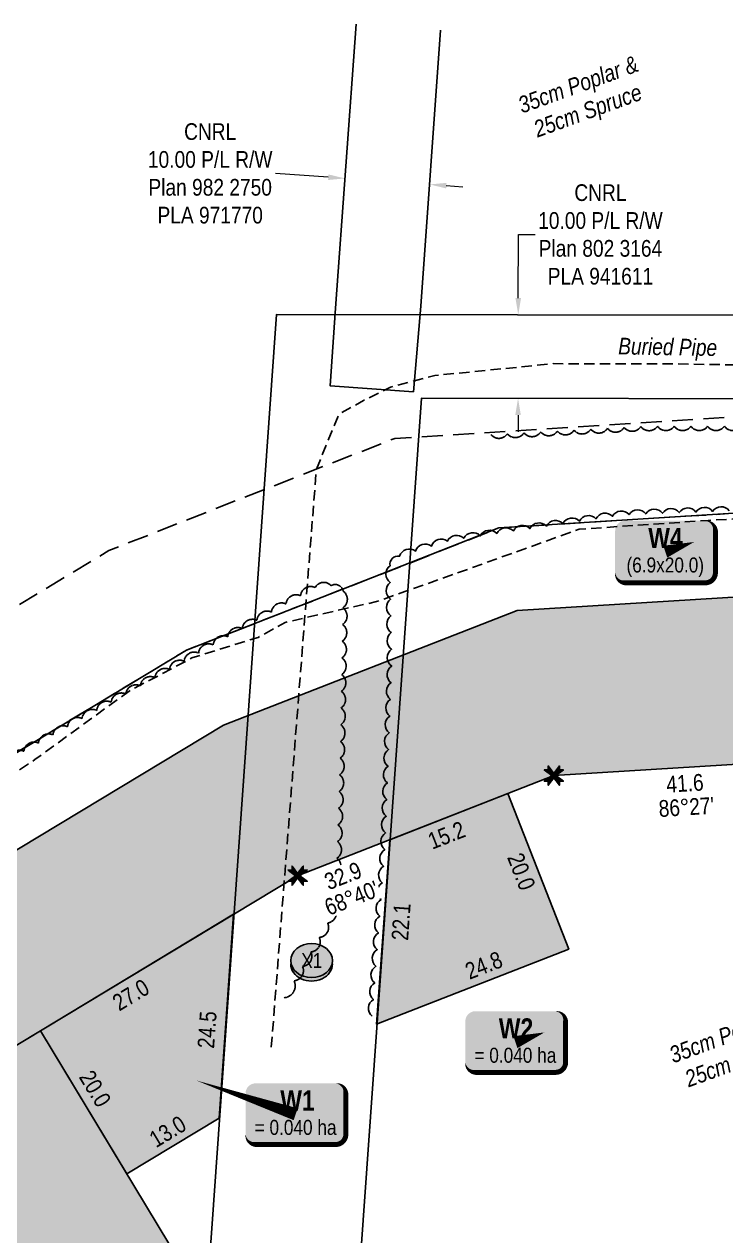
# Model space of a CAD drawing. Extents: x 487965 to 496519, y 6039746 to 6047500.
# Drawn here: x 489907 to 490327, y 6040726 to 6041451 of the extents above; entities that cross this region are included whole.
import ezdxf
from ezdxf.enums import TextEntityAlignment as Align

# ---------------------------------------------------------------- set-up
doc = ezdxf.new("R2010")
doc.units = 0
doc.header["$LTSCALE"] = 5
doc.header["$PDSIZE"] = 0.5
for name, pattern in [('0', [1, 1, 0]), ('foc-ACCESSROAD', [3.75, 2.5, -1.25]), ('UG_PIPE', [1.875, 1.25, -0.625])]:
    doc.linetypes.add(name, pattern=pattern)
doc.layers.get('Defpoints').update_dxf_attribs({"color": 9})
for name, color, linetype in [('AS-PIPE-UG', 44, 'UG_PIPE'), ('AS-PIPE-UG-T', 44, 'Continuous'), ('C-AR', 13, 'foc-ACCESSROAD'), ('F-RW', 190, 'Continuous'), ('L-BD1', 253, 'Continuous'), ('L-MON', 1, 'Continuous'), ('P-CROSSINGS', 250, 'Continuous'), ('P-PROPOSED', 10, 'Continuous'), ('P-PROPOSED-H', 21, 'Continuous'), ('P-TEMP-BLOCKS', 250, 'Continuous'), ('P-TEMP-H', 41, 'Continuous'), ('P-TEMP_LOG DECK', 46, 'Continuous'), ('P-TEMP_WORKSPACE', 46, 'Continuous'), ('T-BUSH', 110, '0'), ('T-BUSH-T', 110, 'Continuous')]:
    doc.layers.add(name, color=color, linetype=linetype)
doc.layers.add('F-RW-T', color=190, linetype='Continuous', lineweight=9)
doc.layers.add('P-TEMP-T', color=46, linetype='Continuous', lineweight=18)
doc.styles.add('80', font='ARIALN.TTF', dxfattribs={"height": 10})
doc.styles.add('80CG', font='ARIALN.TTF', dxfattribs={"height": 10})
doc.styles.add('80L', font='ARIALN.TTF', dxfattribs={"height": 10})
doc.styles.add('BOLD', font='ARIALNB.TTF')
doc.styles.add('Crossing', font='ARIALN.TTF', dxfattribs={"height": 10})
doc.dimstyles.new('Compass 5 000', dxfattribs={"dimscale": 5, "dimtxt": 9, "dimasz": 2, "dimexe": 0.2, "dimexo": 0.0625, "dimgap": 0.5, "dimtad": 0, "dimtih": 1, "dimtoh": 1, "dimzin": 0, "dimdsep": 46, "dimtxsty": '80CG', "dimcen": 0.1, "dimse1": 1, "dimse2": 1, "dimclrd": 256, "dimclrt": 256, "dimaunit": 1, "dimadec": 4, "dimazin": 0, "dimtfac": 0.06, "dimtofl": 0, "dimtmove": 0, "dimatfit": 1, "dimfxl": 0.2, "dimtolj": 1, "dimtzin": 0, "dimlwd": -1, "dimarcsym": 0})

# ---------------------------------------------------------------- blocks, each defined once
blk = doc.blocks.new('*D66')
at = {"layer": 'Defpoints', "color": 0, "transparency": 16777216}
for p in [(490202.58, 6041276.71), (490384.79, 6041276.39), (490384.7, 6041226.42)]:
    blk.add_point(p, dxfattribs=at)
at = {"layer": 'F-RW-T', "transparency": 16777216}
for p, q in [((490202.6, 6041286.71), (490202.66, 6041324.78)), ((490202.66, 6041324.78), (490212.66, 6041324.78)), ((490202.47, 6041216.74), (490202.46, 6041206.74))]:
    blk.add_line(p, q, dxfattribs=at)
for points in [[(490200.93, 6041286.71), (490204.26, 6041286.71), (490202.58, 6041276.71)], [(490200.81, 6041216.74), (490204.14, 6041216.73), (490202.49, 6041226.74)]]:
    blk.add_solid(points, dxfattribs=at)
at = {"layer": 'F-RW-T', "transparency": 16777216, "insert": (490251.75, 6041324.78), "char_height": 10, "attachment_point": 5, "style": '80CG'}
blk.add_mtext('\\A1;CNRL\\P10.00 P/L R/W\\PPlan 802 3164\\PPLA 941611', dxfattribs=at)
blk = doc.blocks.new('*D75')
at = {"layer": 'Defpoints', "color": 0, "linetype": 'Continuous', "transparency": 16777216}
for p in [(490100.78, 6041384.11), (490151.43, 6041380.5), (490149.59, 6041354.75)]:
    blk.add_point(p, dxfattribs=at)
at = {"layer": 'F-RW-T', "transparency": 16777216}
for p, q in [((490088.97, 6041359.07), (490057.4, 6041361.32)), ((490159.57, 6041354.04), (490169.54, 6041353.33))]:
    blk.add_line(p, q, dxfattribs=at)
at = {"layer": 'F-RW-T', "linetype": 'Continuous', "transparency": 16777216}
for points in [[(490089.09, 6041360.74), (490088.85, 6041357.41), (490098.94, 6041358.36)], [(490159.69, 6041355.7), (490159.45, 6041352.38), (490149.59, 6041354.75)]]:
    blk.add_solid(points, dxfattribs=at)
at = {"layer": 'F-RW-T', "linetype": 'Continuous', "transparency": 16777216, "insert": (490018.31, 6041361.32), "char_height": 10, "attachment_point": 5, "style": '80CG'}
blk.add_mtext('\\A1;CNRL\\P10.00 P/L R/W\\PPlan 982 2750\\PPLA 971770', dxfattribs=at)
blk = doc.blocks.new('TEMP')
h = blk.add_hatch(color=255)
h.dxf.hatch_style = 1
h.paths.add_polyline_path([(0, 0.25), (-0.67, 1.15), (-0.67, 0.67), (-1.15, 0.67), (-0.25, 0), (-1.15, -0.67), (-0.67, -0.67), (-0.67, -1.15), (0, -0.25), (0.67, -1.15), (0.67, -0.67), (1.15, -0.67), (0.25, 0), (1.15, 0.67), (0.67, 0.67), (0.67, 1.15)])
h.paths.add_polyline_path([(0.57, 0.85), (0.57, 0.57), (0.85, 0.57), (0.08, 0), (0.85, -0.57), (0.57, -0.57), (0.57, -0.85), (0, -0.08), (-0.57, -0.85), (-0.57, -0.57), (-0.85, -0.57), (-0.08, 0), (-0.85, 0.57), (-0.57, 0.57), (-0.57, 0.85), (0, 0.08)], flags=16)
h = blk.add_hatch(color=1)
h.dxf.hatch_style = 1
h.paths.add_polyline_path([(0, 0.08), (-0.57, 0.85), (-0.57, 0.57), (-0.85, 0.57), (-0.08, 0), (-0.85, -0.57), (-0.57, -0.57), (-0.57, -0.85), (0, -0.08), (0.57, -0.85), (0.57, -0.57), (0.85, -0.57), (0.08, 0), (0.85, 0.57), (0.57, 0.57), (0.57, 0.85)])
at = {"color": 1}
for p, q in [((-0.08, 0), (0.08, 0)), ((0, 0.08), (0, -0.08))]:
    blk.add_line(p, q, dxfattribs=at)
at = {"color": 255, "flags": 128}
blk.add_lwpolyline([(-0.25, 0), (-1.15, 0.67), (-0.67, 0.67), (-0.67, 1.15), (0, 0.25), (0.67, 1.15), (0.67, 0.67), (1.15, 0.67), (0.25, 0), (1.15, -0.67), (0.67, -0.67), (0.67, -1.15), (0, -0.25), (-0.67, -1.15), (-0.67, -0.67), (-1.15, -0.67)], close=True, dxfattribs=at)
at = {"color": 1, "flags": 128}
blk.add_lwpolyline([(-0.08, 0), (-0.85, 0.57), (-0.57, 0.57), (-0.57, 0.85), (0, 0.08), (0.57, 0.85), (0.57, 0.57), (0.85, 0.57), (0.08, 0), (0.85, -0.57), (0.57, -0.57), (0.57, -0.85), (0, -0.08), (-0.57, -0.85), (-0.57, -0.57), (-0.85, -0.57)], close=True, dxfattribs=at)
blk = doc.blocks.new('*U117')
at = {"true_color": 0xff8aff}
h = blk.add_hatch(color=211, dxfattribs=at)
edge = h.paths.add_edge_path()
edge.add_line((-24, -18.09), (24, -18.09))
edge.add_arc((24, -12.09), 6, 270, 360)
edge.add_line((30, -12.09), (30, 12.5))
edge.add_arc((24, 12.5), 6, 0, 90)
edge.add_line((24, 18.5), (-24, 18.5))
edge.add_arc((-24, 12.5), 6, 90, 180)
edge.add_line((-30, 12.5), (-30, -12.09))
edge.add_arc((-24, -12.09), 6, 180, 270)
at = {"flags": 128}
blk.add_lwpolyline([(-59.61, 20.26, 0, 7.5, 0), (0, 0, 0, 0, 0)], format="xyseb", dxfattribs=at)
at = {"color": 250, "flags": 128}
blk.add_lwpolyline([(-24, -18.09, 3, 3, 0), (24, -18.09, 3, 3, 0.414214), (30, -12.09, 3, 3, 0), (30, 12.5, 3, 0, 0.414214), (24, 18.5, 0, 0, 0), (-24, 18.5, 0, 0, 0.414214), (-30, 12.5, 0, 0, 0), (-30, -12.09, 0, 3, 0.414214)], format="xyseb", close=True, dxfattribs=at)
at = {"color": 250}
for tag, p, height, style in [('TEMP_AREA_W1_001', (-9.21, 2.24), 12, 'BOLD'), ('ENTER_TEXT_001', (-30.66, -12.47), 9, '80')]:
    blk.add_attdef(tag, p, '', height=height, dxfattribs=dict(at, style=style))
blk = doc.blocks.new('*U116')
at = {"true_color": 0xff8aff}
h = blk.add_hatch(color=211, dxfattribs=at)
edge = h.paths.add_edge_path()
edge.add_line((-24, -18.09), (24, -18.09))
edge.add_arc((24, -12.09), 6, 270, 360)
edge.add_line((30, -12.09), (30, 12.5))
edge.add_arc((24, 12.5), 6, 0, 90)
edge.add_line((24, 18.5), (-24, 18.5))
edge.add_arc((-24, 12.5), 6, 90, 180)
edge.add_line((-30, 12.5), (-30, -12.09))
edge.add_arc((-24, -12.09), 6, 180, 270)
at = {"color": 250, "flags": 128}
blk.add_lwpolyline([(-24, -18.09, 3, 3, 0), (24, -18.09, 3, 3, 0.414214), (30, -12.09, 3, 3, 0), (30, 12.5, 3, 0, 0.414214), (24, 18.5, 0, 0, 0), (-24, 18.5, 0, 0, 0.414214), (-30, 12.5, 0, 0, 0), (-30, -12.09, 0, 3, 0.414214)], format="xyseb", close=True, dxfattribs=at)
at = {"flags": 128}
blk.add_lwpolyline([(17.32, 5.81, 0, 7.5, 0), (0, 0, 0, 0, 0)], format="xyseb", dxfattribs=at)
at = {"color": 250}
for tag, p, height, style in [('TEMP_AREA_W1_001', (-9.21, 2.24), 12, 'BOLD'), ('ENTER_TEXT_001', (-30.66, -12.47), 9, '80')]:
    blk.add_attdef(tag, p, '', height=height, dxfattribs=dict(at, style=style))
blk = doc.blocks.new('*U129')
at = {"true_color": 0xff8aff}
h = blk.add_hatch(color=211, dxfattribs=at)
edge = h.paths.add_edge_path()
edge.add_line((-24, -18.65), (24, -18.65))
edge.add_arc((24, -12.65), 6, 270, 360)
edge.add_line((30, -12.65), (30, 12.5))
edge.add_arc((24, 12.5), 6, 0, 90)
edge.add_line((24, 18.5), (-24, 18.5))
edge.add_arc((-24, 12.5), 6, 90, 180)
edge.add_line((-30, 12.5), (-30, -12.65))
edge.add_arc((-24, -12.65), 6, 180, 270)
at = {"color": 250, "flags": 128}
blk.add_lwpolyline([(-24, -18.65, 3, 3, 0), (24, -18.65, 3, 3, 0.414214), (30, -12.65, 3, 3, 0), (30, 12.5, 3, 0, 0.414214), (24, 18.5, 0, 0, 0), (-24, 18.5, 0, 0, 0.414214), (-30, 12.5, 0, 0, 0), (-30, -12.65, 0, 3, 0.414214)], format="xyseb", close=True, dxfattribs=at)
at = {"flags": 128}
blk.add_lwpolyline([(17.32, 5.81, 0, 7.5, 0), (0, 0, 0, 0, 0)], format="xyseb", dxfattribs=at)
at = {"color": 250}
for tag, p, height, style in [('TEMP_AREA_W1_001', (-9.21, 2.24), 12, 'BOLD'), ('ENTER_TEXT_001', (-30.66, -12.47), 9, '80')]:
    blk.add_attdef(tag, p, '', height=height, dxfattribs=dict(at, style=style))
blk = doc.blocks.new('xing2')
h = blk.add_hatch(color=50)
h.dxf.hatch_style = 1
edge = h.paths.add_edge_path()
edge.add_ellipse((0, 0), major_axis=(-12.5, 0), ratio=0.816297, start_angle=0, end_angle=360)
h = blk.add_hatch(color=250)
h.dxf.hatch_style = 1
edge = h.paths.add_edge_path()
edge.add_ellipse((0, -2.05), major_axis=(-12.5, 0), ratio=0.816297, start_angle=0, end_angle=180)
edge.add_line((12.5, -2.05), (12.5, 0))
edge.add_ellipse((0, 0), major_axis=(-12.5, 0), ratio=0.816297, start_angle=0, end_angle=180, ccw=False)
edge.add_line((-12.5, 0), (-12.5, -2.05))
at = {"color": 250}
blk.add_ellipse((0, 0), major_axis=(-12.5, 0), ratio=0.816297, dxfattribs=at)
blk.add_ellipse((0, -2.05), major_axis=(-12.5, 0), ratio=0.816297, start_param=0, end_param=3.141593, dxfattribs=at)
at = {"color": 250, "style": 'Crossing'}
blk.add_attdef('CROSSING', text='', height=9, dxfattribs=at).set_placement((0.09, 0.02), align=Align.MIDDLE_CENTER)
at = {"color": 250, "style": 'Crossing', "flags": 1}
for tag, p in [('OWNER', (0.09, -12.49)), ('DESCRIPTION', (0.09, -25.77)), ('LOCATION', (0.09, -39.3)), ('DWG_REF', (0.09, -52.84))]:
    blk.add_attdef(tag, text='', height=9, dxfattribs=at).set_placement(p, align=Align.MIDDLE_CENTER)

msp = doc.modelspace()

# ---------------------------------------------------------------- hatches: boundary and pattern name
at = {"layer": 'P-PROPOSED-H'}
h = msp.add_hatch(color=256, dxfattribs=at)
h.dxf.hatch_style = 1
h.paths.add_polyline_path([(491402.318, 6041275.019), (490531.57, 6041276.247), (490531.208, 6041020.104), (490223.912, 6041001.036), (490070.629, 6040941.149), (489428.582, 6040553.853), (489521.508, 6040399.804), (489435.925, 6040348.179), (489291.374, 6040587.811), (490026.353, 6041031.165), (490202.016, 6041099.817), (490431.393, 6041114.05), (490431.763, 6041376.336), (491402.458, 6041374.967)])
at = {"layer": 'P-TEMP-H'}
h = msp.add_hatch(color=256, dxfattribs=at)
h.dxf.hatch_style = 1
h.paths.add_polyline_path([(490125.692, 6040962.662), (490117.831, 6040852.286), (490232.816, 6040897.209), (490196.444, 6040990.304)])
h = msp.add_hatch(color=256, dxfattribs=at)
h.dxf.hatch_style = 1
h.paths.add_polyline_path([(489968.422, 6040762.772), (490023.647, 6040796.085), (490032.333, 6040918.049), (489916.797, 6040848.355)])
h = msp.add_hatch(color=256, dxfattribs=at)
h.dxf.hatch_style = 1
h.paths.add_polyline_path([(489916.797, 6040848.355), (489994.235, 6040719.981), (489737.486, 6040565.105), (489660.048, 6040693.479)])

# ---------------------------------------------------------------- linework, layer by layer
at = {"layer": 'AS-PIPE-UG', "flags": 128}
for points in [[(490054.886, 6040838.518), (490081.813, 6041184.285), (490095.303, 6041217.255), (490110.028, 6041225.465), (490126.253, 6041233.52), (490152.743, 6041240.44), (490223.493, 6041247.515), (490292.748, 6041247.45), (490337.738, 6041246.71), (490396.548, 6041247.345), (490465.998, 6041245.465), (490515.138, 6041242.465), (490586.743, 6041242.51), (490643.803, 6041243.275), (490696.313, 6041245.195), (490778.138, 6041244.245), (490846.293, 6041245.515), (490970.168, 6041242.165), (491121.543, 6041243.86), (491271.598, 6041249.46), (491402.271, 6041241.713)], [(491073.923, 6040956.225), (491070.748, 6040954.52), (491063.288, 6040948.54), (491030.673, 6040926.08), (491006.573, 6040909.48), (490972.693, 6040885.68), (490949.983, 6040873.74), (490895.918, 6040863.84), (490841.408, 6040857.895), (490798.618, 6040859.19), (490749.478, 6040869.085), (490716.438, 6040878.35), (490690.453, 6040887.855), (490665.083, 6040912.545), (490642.538, 6040939.175), (490607.818, 6040987.275), (490585.268, 6041020), (490562.348, 6041053.61), (490534.663, 6041090.115), (490519.453, 6041114.49), (490482.408, 6041135.6), (490459.218, 6041145.37), (490407.533, 6041158.71), (490316.243, 6041153.735), (490238.958, 6041148.43), (490164.118, 6041121.535), (490117.803, 6041105.145), (490063.153, 6041092.725), (490047.008, 6041083.745), (490007.423, 6041071.45), (489969.898, 6041051.615), (489913.453, 6041010.6), (489770.913, 6040916.745), (489627.798, 6040826.905), (489514.763, 6040757.86), (489398.603, 6040688.05), (489264.643, 6040607.375), (489205.929, 6040571.539)]]:
    msp.add_lwpolyline(points, dxfattribs=at)
at = {"layer": 'C-AR', "flags": 128}
msp.add_lwpolyline([(489196.516, 6040587.093), (489283.915, 6040641.512), (490004.215, 6041076.174), (490115.435, 6041119.497), (490191.053, 6041149.202), (490328.269, 6041157.8), (490381.239, 6041161.119), (490431.464, 6041164.266), (490591.132, 6041140.709), (490591.082, 6041201.754), (490435.266, 6041222.329), (490142.962, 6041203.704), (490128.698, 6041202.795), (489957.717, 6041135.669), (489156.957, 6040652.741)], dxfattribs=at)
at = {"layer": 'F-RW'}
msp.add_lwpolyline([(490156.17, 6041446.977), (490144.403, 6041281.941), (490139.844, 6041230.751), (490089.999, 6041234.341), (490093.341, 6041280.752), (490105.567, 6041450.619)], dxfattribs=at)
at = {"layer": 'F-RW', "flags": 128}
for points in [[(491402.318, 6041275.019), (491299.988, 6041275.164), (490490.59, 6041276.305), (490057.893, 6041276.915), (490002.116, 6040487.78)], [(490092.242, 6040487.78), (490144.66, 6041226.819), (490640.441, 6041226.12), (490864.364, 6041225.804), (490864.016, 6041054.253), (490913.976, 6041054.152), (490914.325, 6041225.733), (491200.104, 6041225.33), (491402.247, 6041225.045)], [(489196.516, 6040587.093), (489283.915, 6040641.512), (490004.215, 6041076.174), (490115.435, 6041119.497), (490191.053, 6041149.202), (490328.269, 6041157.8), (490381.239, 6041161.119), (490486.165, 6041167.694), (490598.179, 6041093.894), (490655.278, 6040967.16), (490766.423, 6040891.451), (490981.761, 6040898.445), (491112.829, 6040987.196), (491154.859, 6040925.127), (491005.608, 6040824.04), (490744.308, 6040815.65), (490595.738, 6040916.9), (490538.821, 6041041.675), (490431.393, 6041114.05), (490202.016, 6041099.817), (490026.353, 6041031.165), (489291.374, 6040587.811), (489222.142, 6040544.655)], [(489222.142, 6040544.655), (489291.374, 6040587.811), (490026.353, 6041031.165), (490202.016, 6041099.817), (490431.393, 6041114.05), (490591.22, 6041091.313), (490750.985, 6041070.053), (490910.608, 6041048.585), (490917.135, 6041098.034), (490757.575, 6041119.577), (490590.656, 6041140.77), (490431.464, 6041164.266), (490381.239, 6041161.119), (490328.269, 6041157.8), (490191.053, 6041149.202), (490115.435, 6041119.497), (490004.215, 6041076.174), (489283.915, 6040641.512), (489196.516, 6040587.093)]]:
    msp.add_lwpolyline(points, dxfattribs=at)
at = {"layer": 'P-PROPOSED', "flags": 128}
msp.add_lwpolyline([(491402.318, 6041275.019), (490531.57, 6041276.247), (490531.208, 6041020.104), (490223.912, 6041001.036), (490070.629, 6040941.149), (489428.582, 6040553.853), (489521.508, 6040399.804), (489435.925, 6040348.179), (489291.374, 6040587.811), (490026.353, 6041031.165), (490202.016, 6041099.817), (490431.393, 6041114.05), (490431.763, 6041376.336), (491402.458, 6041374.967)], dxfattribs=at)
at = {"layer": 'P-TEMP_LOG DECK'}
msp.add_lwpolyline([(489916.797, 6040848.355), (489994.235, 6040719.981), (489737.486, 6040565.105), (489660.048, 6040693.479)], close=True, dxfattribs=at)
at = {"layer": 'P-TEMP_WORKSPACE', "flags": 128}
msp.add_lwpolyline([(490125.692, 6040962.662), (490117.831, 6040852.286), (490232.816, 6040897.209), (490196.444, 6040990.304), (490125.692, 6040962.662)], dxfattribs=at)
msp.add_lwpolyline([(489968.422, 6040762.772), (490023.647, 6040796.085), (490032.333, 6040918.049), (489916.797, 6040848.355)], close=True, dxfattribs=at)
at = {"layer": 'T-BUSH', "flags": 128}
for points in [[(491402.231, 6041213.617, -0.1802019), (491398.751, 6041216.072, -0.5205671), (491388.756, 6041216.182, -0.5205671), (491378.762, 6041216.252, -0.5205671), (491368.768, 6041216.12, -0.5205671), (491358.774, 6041215.989, -0.5205671), (491348.781, 6041215.857, -0.5205671), (491338.787, 6041215.725, -0.5205671), (491328.793, 6041215.593, -0.5205671), (491318.799, 6041215.461, -0.5205671), (491308.805, 6041215.329, -0.5205671), (491298.811, 6041215.197, -0.5205671), (491288.817, 6041215.065, -0.5205671), (491278.824, 6041215.014, -0.5205671), (491268.833, 6041215.294, -0.5205671), (491258.842, 6041215.573, -0.5205671), (491248.851, 6041215.853, -0.5205671), (491238.86, 6041216.132, -0.5205671), (491228.869, 6041216.411, -0.5205671), (491218.878, 6041216.691, -0.5205671), (491208.888, 6041216.97, -0.5205671), (491198.897, 6041217.25, -0.5205671), (491191.288, 6041223.516, -0.5205671), (491183.836, 6041230.176, -0.5205671), (491176.384, 6041236.837, -0.5205671), (491168.932, 6041243.498, -0.5205671), (491161.481, 6041250.159, -0.5205671), (491154.029, 6041256.82, -0.5205671), (491146.577, 6041263.481, -0.5205671), (491139.125, 6041270.141, -0.5205671), (491131.673, 6041276.802, -0.5205671), (491124.222, 6041283.463, -0.5205671), (491116.77, 6041290.124, -0.5205671), (491109.318, 6041296.785, -0.5205671), (491101.866, 6041303.445, -0.5205671), (491094.414, 6041310.106, -0.5205671), (491086.963, 6041316.767, -0.5205671), (491078.687, 6041321.359, -0.5205671), (491068.696, 6041321.644, -0.5205671), (491058.705, 6041321.929, -0.5205671), (491048.715, 6041322.214, -0.5205671), (491042.158, 6041315.029, -0.5205671), (491035.869, 6041307.261, -0.5205671), (491029.581, 6041299.492, -0.5205671), (491029.476, 6041290.082, -0.5205671), (491031.082, 6041280.217, -0.5205671), (491032.688, 6041270.352, -0.5205671), (491034.294, 6041260.487, -0.5205671), (491035.9, 6041250.622, -0.5205671), (491037.506, 6041240.757, -0.5205671), (491039.112, 6041230.892, -0.5205671), (491035.184, 6041226.16, -0.5205671), (491025.226, 6041227.018, -0.5205671), (491015.269, 6041227.877, -0.5205671), (491005.311, 6041228.736, -0.5205671), (490995.353, 6041229.595, -0.5205671), (490985.395, 6041230.453, -0.5205671), (490975.437, 6041231.312, -0.5205671), (490965.48, 6041232.171, -0.5205671), (490955.522, 6041233.029, -0.5205671), (490945.564, 6041233.888, -0.5205671), (490935.606, 6041234.747, -0.5205671), (490925.884, 6041236.074, -0.5205671), (490919.253, 6041243.553, -0.5205671), (490912.623, 6041251.032, -0.5205671), (490905.992, 6041258.511, -0.5205671), (490900.052, 6041266.391, -0.5205671), (490896.837, 6041275.854, -0.5205671), (490893.621, 6041285.318, -0.5205671), (490890.281, 6041294.631, -0.5205671), (490880.39, 6041296.066, -0.5205671), (490870.499, 6041297.502, -0.5205671), (490860.608, 6041298.938, -0.5205671), (490856.583, 6041306.996, -0.5205671), (490853.963, 6041316.642, -0.5205671), (490851.344, 6041326.287, -0.5205671), (490848.809, 6041335.955, -0.5205671), (490846.349, 6041345.642, -0.5205671), (490843.889, 6041355.33, -0.5205671), (490840.002, 6041362.842, -0.5205671), (490830.137, 6041361.239, -0.5205671), (490820.272, 6041359.636, -0.5205671), (490810.406, 6041358.033, -0.5205671), (490800.541, 6041356.43, -0.5205671), (490790.675, 6041354.827, -0.5205671), (490780.81, 6041353.224, -0.5205671), (490770.945, 6041351.621, -0.5205671), (490761.079, 6041350.018, -0.5205671), (490751.214, 6041348.415, -0.5205671), (490741.348, 6041346.812, -0.5205671), (490731.483, 6041345.209, -0.5205671), (490722.788, 6041341.093, -0.5205671), (490715.214, 6041334.571, -0.5205671), (490707.641, 6041328.049, -0.5205671), (490705.843, 6041318.889, -0.5205671), (490705.872, 6041308.894, -0.5205671), (490705.901, 6041298.9, -0.5205671), (490702.2, 6041290.576, -0.5205671), (490694.721, 6041283.946, -0.5205671), (490687.243, 6041277.315, -0.5205671), (490679.764, 6041270.684, -0.5205671), (490672.286, 6041264.053, -0.5205671), (490664.807, 6041257.423, -0.5205671), (490657.329, 6041250.792, -0.5205671), (490649.349, 6041244.989, -0.5205671), (490640.004, 6041241.446, -0.5205671), (490630.658, 6041237.903, -0.5205671), (490621.312, 6041234.359, -0.5205671), (490611.967, 6041230.816, -0.5205671), (490602.621, 6041227.273, -0.5205671), (490593.275, 6041223.73, -0.5205671), (490583.93, 6041220.187, -0.5205671), (490574.584, 6041216.644, -0.5205671), (490565.238, 6041213.101, -0.5205671), (490555.77, 6041210.228, -0.5205671), (490545.775, 6041210.223, -0.5205671), (490535.78, 6041210.218, -0.5205671), (490525.785, 6041210.213, -0.5205671), (490515.79, 6041210.208, -0.5205671), (490505.796, 6041210.203, -0.5205671), (490495.801, 6041210.199, -0.5205671), (490485.806, 6041210.194, -0.5205671), (490475.811, 6041210.189, -0.5205671), (490465.816, 6041210.184, -0.5205671), (490455.822, 6041210.179, -0.5205671), (490445.827, 6041210.174, -0.5205671), (490435.832, 6041210.17, -0.5205671), (490425.837, 6041210.165, -0.5205671), (490415.842, 6041210.16, -0.5205671), (490405.848, 6041210.155, -0.5205671), (490395.853, 6041210.15, -0.5205671), (490385.858, 6041210.145, -0.5205671), (490375.863, 6041210.141, -0.5205671), (490365.869, 6041210.136, -0.5205671), (490355.874, 6041210.131, -0.5205671), (490345.879, 6041210.126, -0.5205671), (490335.884, 6041210.121, -0.5205671), (490325.889, 6041210.116, -0.5205671), (490315.895, 6041210.112, -0.5205671), (490305.9, 6041210.107, -0.5205671), (490295.905, 6041210.102, -0.5205671), (490285.91, 6041210.097, -0.5205671), (490275.92, 6041209.908, -0.5205671), (490265.94, 6041209.371, -0.5205671), (490255.96, 6041208.834, -0.5205671), (490245.979, 6041208.297, -0.5205671), (490235.999, 6041207.76, -0.5205671), (490226.019, 6041207.224, -0.5205671), (490216.038, 6041206.687, -0.5205671), (490206.058, 6041206.15, -0.5205671), (490196.078, 6041205.613, -0.5205671), (490186.347, 6041205.09)], [(489194.105, 6040591.118, -0.5205671), (489202.687, 6040596.241, -0.5205671), (489211.269, 6040601.365, -0.5205671), (489219.85, 6040606.489, -0.5205671), (489228.432, 6040611.612, -0.5205671), (489237.013, 6040616.736, -0.5205671), (489245.595, 6040621.859, -0.5205671), (489254.177, 6040626.983, -0.5205671), (489262.758, 6040632.107, -0.5205671), (489271.34, 6040637.23, -0.5205671), (489279.922, 6040642.354, -0.5205671), (489288.503, 6040647.478, -0.5205671), (489297.085, 6040652.601, -0.5205671), (489305.666, 6040657.725, -0.5205671), (489314.248, 6040662.849, -0.5205671), (489322.83, 6040667.972, -0.5205671), (489331.411, 6040673.096, -0.5205671), (489339.993, 6040678.22, -0.5205671), (489348.574, 6040683.343, -0.5205671), (489357.156, 6040688.467, -0.5205671), (489365.738, 6040693.591, -0.5205671), (489374.319, 6040698.714, -0.5205671), (489382.901, 6040703.838, -0.5205671), (489391.482, 6040708.962, -0.5205671), (489400.064, 6040714.085, -0.5205671), (489408.646, 6040719.209, -0.5205671), (489417.227, 6040724.332, -0.5205671), (489425.809, 6040729.456, -0.5205671), (489434.39, 6040734.58, -0.5205671), (489442.972, 6040739.703, -0.5205671), (489451.554, 6040744.827, -0.5205671), (489460.135, 6040749.951, -0.5205671), (489468.717, 6040755.074, -0.5205671), (489477.299, 6040760.198, -0.5205671), (489485.88, 6040765.322, -0.5205671), (489494.462, 6040770.445, -0.5205671), (489503.043, 6040775.569, -0.5205671), (489511.625, 6040780.693, -0.5205671), (489520.207, 6040785.816, -0.5205671), (489528.788, 6040790.94, -0.5205671), (489537.37, 6040796.064, -0.5205671), (489545.951, 6040801.187, -0.5205671), (489554.533, 6040806.311, -0.5205671), (489563.115, 6040811.434, -0.5205671), (489571.696, 6040816.558, -0.5205671), (489580.278, 6040821.682, -0.5205671), (489588.859, 6040826.805, -0.5205671), (489597.441, 6040831.929, -0.5205671), (489606.023, 6040837.053, -0.5205671), (489614.604, 6040842.176, -0.5205671), (489623.186, 6040847.3, -0.5205671), (489631.768, 6040852.424, -0.5205671), (489640.349, 6040857.547, -0.5205671), (489648.931, 6040862.671, -0.5205671), (489657.512, 6040867.795, -0.5205671), (489666.094, 6040872.918, -0.5205671), (489674.676, 6040878.042, -0.5205671), (489683.257, 6040883.166, -0.5205671), (489691.839, 6040888.289, -0.5205671), (489700.42, 6040893.413, -0.5205671), (489709.002, 6040898.536, -0.5205671), (489717.584, 6040903.66, -0.5205671), (489726.165, 6040908.784, -0.5205671), (489734.747, 6040913.907, -0.5205671), (489743.328, 6040919.031, -0.5205671), (489751.91, 6040924.155, -0.5205671), (489760.492, 6040929.278, -0.5205671), (489769.073, 6040934.402, -0.5205671), (489777.655, 6040939.526, -0.5205671), (489786.236, 6040944.649, -0.5205671), (489794.818, 6040949.773, -0.5205671), (489803.4, 6040954.897, -0.5205671), (489811.981, 6040960.02, -0.5205671), (489820.563, 6040965.144, -0.5205671), (489829.145, 6040970.268, -0.5205671), (489837.726, 6040975.391, -0.5205671), (489846.308, 6040980.515, -0.5205671), (489854.889, 6040985.639, -0.5205671), (489863.471, 6040990.762, -0.5205671), (489872.053, 6040995.886, -0.5205671), (489880.707, 6041000.884, -0.5205671), (489889.419, 6041005.783, -0.5205671), (489898.131, 6041010.681, -0.5205671), (489906.843, 6041015.58, -0.5205671), (489915.555, 6041020.479, -0.5205671), (489924.267, 6041025.377, -0.5205671), (489932.979, 6041030.276, -0.5205671), (489941.691, 6041035.175, -0.5205671), (489950.403, 6041040.073, -0.5205671), (489959.115, 6041044.972, -0.5205671), (489967.827, 6041049.871, -0.5205671), (489976.539, 6041054.77, -0.5205671), (489985.251, 6041059.668, -0.5205671), (489993.963, 6041064.567, -0.5205671), (490002.675, 6041069.466, -0.5205671), (490011.387, 6041074.364, -0.5205671), (490020.099, 6041079.263, -0.5205671), (490028.811, 6041084.162, -0.5205671), (490037.523, 6041089.06, -0.5205671), (490046.235, 6041093.959, -0.5205671), (490054.947, 6041098.858, -0.5205671), (490063.659, 6041103.756, -0.5205671), (490072.371, 6041108.655, -0.5205671), (490081.082, 6041113.554, -0.5205671), (490090.623, 6041114.693, -0.5205671), (490097.852, 6041111.426, -0.5205671), (490097.674, 6041101.433, -0.5205671), (490097.496, 6041091.44, -0.5205671), (490097.318, 6041081.447, -0.5205671), (490097.14, 6041071.453, -0.5205671), (490096.962, 6041061.46, -0.5205671), (490096.784, 6041051.467, -0.5205671), (490096.606, 6041041.474, -0.5205671), (490096.429, 6041031.481, -0.5205671), (490096.251, 6041021.487, -0.5205671), (490096.042, 6041011.495, -0.5205671), (490095.72, 6041001.505, -0.5205671), (490095.397, 6040991.516, -0.5205671), (490095.074, 6040981.526, -0.5205671), (490094.751, 6040971.537, -0.5205671), (490094.429, 6040961.547, -0.5205671), (490094.106, 6040951.557, -0.5205671), (490093.783, 6040941.568, -0.5205671), (490093.461, 6040931.578, -0.5205671), (490093.138, 6040921.589, -0.5205671), (490088.591, 6040912.81, -0.5205671), (490083.572, 6040904.167, -0.5205671), (490078.552, 6040895.524, -0.5205671), (490073.533, 6040886.881, -0.5205671), (490068.513, 6040878.238, -0.5205671), (490062.635, 6040868.116, -0.5205671)]]:
    msp.add_lwpolyline(points, format="xyb", dxfattribs=at)
at = {"layer": 'T-BUSH', "linetype": 'Continuous', "flags": 128}
msp.add_lwpolyline([(490115.203, 6040857.074, -0.520567), (490115.959, 6040867.04, -0.5205671), (490116.715, 6040877.006, -0.5205671), (490117.471, 6040886.972, -0.5205671), (490118.227, 6040896.938, -0.5205671), (490118.983, 6040906.904, -0.5205671), (490119.739, 6040916.871, -0.5205671), (490120.495, 6040926.837, -0.5205671), (490121.251, 6040936.803, -0.5205671), (490122.007, 6040946.769, -0.5205671), (490122.763, 6040956.735, -0.5205671), (490123.227, 6040966.718, -0.5205671), (490123.594, 6040976.706, -0.5205671), (490123.96, 6040986.694, -0.5205671), (490124.327, 6040996.682, -0.5205671), (490124.693, 6041006.67, -0.5205671), (490125.06, 6041016.658, -0.5205671), (490125.426, 6041026.646, -0.5205671), (490125.793, 6041036.634, -0.5205671), (490126.159, 6041046.622, -0.5205671), (490126.526, 6041056.61, -0.5205671), (490126.892, 6041066.598, -0.5205671), (490126.837, 6041076.59, -0.5205671), (490126.645, 6041086.583, -0.5205671), (490126.452, 6041096.576, -0.5205671), (490126.26, 6041106.569, -0.5205671), (490126.068, 6041116.562, -0.5205671), (490125.875, 6041126.555, -0.5205671), (490131.564, 6041132.315, -0.5205671), (490141.101, 6041135.307, -0.5205671), (490150.637, 6041138.299, -0.5205671), (490160.174, 6041141.29, -0.5205671), (490170.001, 6041143.015, -0.5205671), (490179.888, 6041144.478, -0.5205671), (490189.775, 6041145.94, -0.5205671), (490199.662, 6041147.403, -0.5205671), (490209.549, 6041148.866, -0.5205671), (490219.437, 6041150.328, -0.5205671), (490229.324, 6041151.791, -0.5205671), (490239.211, 6041153.253, -0.5205671), (490249.098, 6041154.716, -0.5205671), (490258.986, 6041156.178, -0.5205671), (490268.908, 6041157.254, -0.5205671), (490278.896, 6041157.629, -0.5205671), (490288.884, 6041158.003, -0.5205671), (490298.872, 6041158.378, -0.5205671), (490308.86, 6041158.753, -0.5205671), (490318.847, 6041159.128, -0.5205671), (490328.835, 6041159.503, -0.5205671)], format="xyb", dxfattribs=at)

# ---------------------------------------------------------------- block references
at = {"layer": 'L-MON', "color": 2, "xscale": 4.997394299999968, "yscale": 4.997394299999968, "zscale": 4.997394299999968}
msp.add_blockref('TEMP', (490223.912, 6041001.036), dxfattribs=at)
at = {"layer": 'P-CROSSINGS', "color": 4, "xscale": 0.998957991586894, "yscale": 0.998957991586894, "zscale": 0.998957991586894}
msp.add_blockref('xing2', (490078.964, 6040890.351), dxfattribs=at).add_auto_attribs({'CROSSING': 'X1'})
at = {"layer": 'P-TEMP-BLOCKS'}
ref = msp.add_blockref('*U129', (490290.537, 6041135.023), dxfattribs=dict(at, xscale=0.99947886, yscale=0.99947886, zscale=0.99947886))
ref.add_attrib('TEMP_AREA_W1_001', 'W4', (490280.372, 6041137.266), dxfattribs={"layer": '0', "color": 250, "height": 11.9937, "style": 'BOLD'})
ref.add_attrib('ENTER_TEXT_001', '(6.9x20.0)', (490267.34, 6041122.559), dxfattribs={"layer": '0', "color": 250, "height": 8.9953, "style": '80'})
ref = msp.add_blockref('*U116', (490200.934, 6040841.546), dxfattribs=dict(at, xscale=0.99947886, yscale=0.99947886, zscale=0.99947886))
ref.add_attrib('TEMP_AREA_W1_001', 'W2', (490190.953, 6040843.789), dxfattribs={"layer": '0', "color": 250, "height": 11.9937, "style": 'BOLD'})
ref.add_attrib('ENTER_TEXT_001', '= 0.040 ha', (490176.378, 6040829.199), dxfattribs={"layer": '0', "color": 250, "height": 8.9953, "style": '80'})
ref = msp.add_blockref('*U117', (490069.452, 6040798.396), dxfattribs=dict(at, xscale=0.99947886, yscale=0.99947886, zscale=0.99947886))
ref.add_attrib('TEMP_AREA_W1_001', 'W1', (490060.244, 6040800.639), dxfattribs={"layer": '0', "color": 250, "height": 11.9937, "style": 'BOLD'})
ref.add_attrib('ENTER_TEXT_001', '= 0.040 ha', (490044.896, 6040786.049), dxfattribs={"layer": '0', "color": 250, "height": 8.9953, "style": '80'})

# ---------------------------------------------------------------- texts
at = {"layer": 'AS-PIPE-UG-T', "insert": (490262.195, 6041263.06), "char_height": 9.99479, "attachment_point": 1, "rotation": 359.057678, "style": '80L'}
msp.add_mtext_dynamic_manual_height_columns('\\pi0.29882;{\\fArial Narrow|b0|i1|c0|p34;Buried Pipe}', width=59.00511, gutter_width=49.974, heights=[0], dxfattribs=at)
at = {"layer": 'L-BD1', "style": '80L'}
for s, p in [('41.6', (490302.309, 6040996.461)), ("86%%D27'", (490303.2, 6040982.246))]:
    msp.add_text(s, height=9.9948, rotation=3.5854, dxfattribs=at).set_placement(p, align=Align.MIDDLE)
at = {"layer": 'P-TEMP-T', "char_height": 9.9896, "attachment_point": 1, "style": '80L'}
for s, insert, rotation in [('15.2', (490147.478, 6040965.962), 21.377179), ('20.0', (490205.097, 6040955.812), 291.340215), ('22.1', (490126.711, 6040902.809), 85.906379), ('24.8', (490169.795, 6040888.119), 21.377179), ('27.0', (489958.726, 6040868.36), 31.098079), ('24.5', (490010.651, 6040838.221), 85.906379), ('20.0', (489948.042, 6040825.835), 301.098079), ('13.0', (489980.753, 6040786.589), 31.098079)]:
    msp.add_mtext_dynamic_manual_height_columns(s, width=25.63891, gutter_width=49.948, heights=[0], dxfattribs=dict(at, insert=insert, rotation=rotation))
at = {"layer": 'T-BUSH-T', "char_height": 9.99481, "attachment_point": 1, "rotation": 20, "style": '80L'}
for insert in [(490201.428, 6041406.497), (490291.841, 6040838.168)]:
    msp.add_mtext_dynamic_manual_height_columns('\\pi-0.01479;{\\fArial Narrow|b0|i1|c0|p34;35cm Poplar & \\P\\pi3.88155;25cm Spruce}', width=74.26335, gutter_width=49.974, heights=[0], dxfattribs=dict(at, insert=insert))

# ---------------------------------------------------------------- dimensions: what is measured, and where the dimension line sits
at = {"layer": 'F-RW-T', "linetype": 'Continuous'}
dim = msp.add_linear_dim(base=(490149.594, 6041354.75), p1=(490100.78, 6041384.115), p2=(490151.431, 6041380.503), angle=355.921556, text='CNRL\\P10.00 P/L R/W\\PPlan 982 2750\\PPLA 971770', dimstyle='Compass 5 000', dxfattribs=at)
dim.commit()
dim.dimension.update_dxf_attribs({"geometry": '*D75', "text_midpoint": (490018.313, 6041361.324), "dimtype": 161})
at = {"layer": 'F-RW-T'}
dim = msp.add_linear_dim(base=(490202.58, 6041276.711), p1=(490384.698, 6041226.418), p2=(490384.786, 6041276.392), angle=89.899479, text='CNRL\\P10.00 P/L R/W\\PPlan 802 3164\\PPLA 941611', dimstyle='Compass 5 000', dxfattribs=at)
dim.commit()
dim.dimension.update_dxf_attribs({"geometry": '*D66', "text_midpoint": (490251.75, 6041324.781), "dimtype": 161})

# ---------------------------------------------------------------- next in the draw order: texts
at = {"layer": 'L-BD1', "insert": (490080.22, 6040939.588), "char_height": 9.99479, "width": 32.78413, "attachment_point": 1, "rotation": 21.3402, "line_spacing_factor": 0.855, "style": '80L', "bg_fill": 3, "box_fill_scale": 1.15, "bg_fill_color": 256, "bg_fill_true_color": 256, "bg_fill_transparency": 0}
msp.add_mtext("\\pi5.73596;32.9 \\P\\pi0.25451;68°40'", dxfattribs=at)

# ---------------------------------------------------------------- next in the draw order: block references
at = {"layer": 'L-MON', "xscale": 4.997394299999957, "yscale": 4.997394299999957, "zscale": 4.997394299999957}
msp.add_blockref('TEMP', (490070.629, 6040941.149), dxfattribs=at)

doc.saveas('drawing.dxf')
